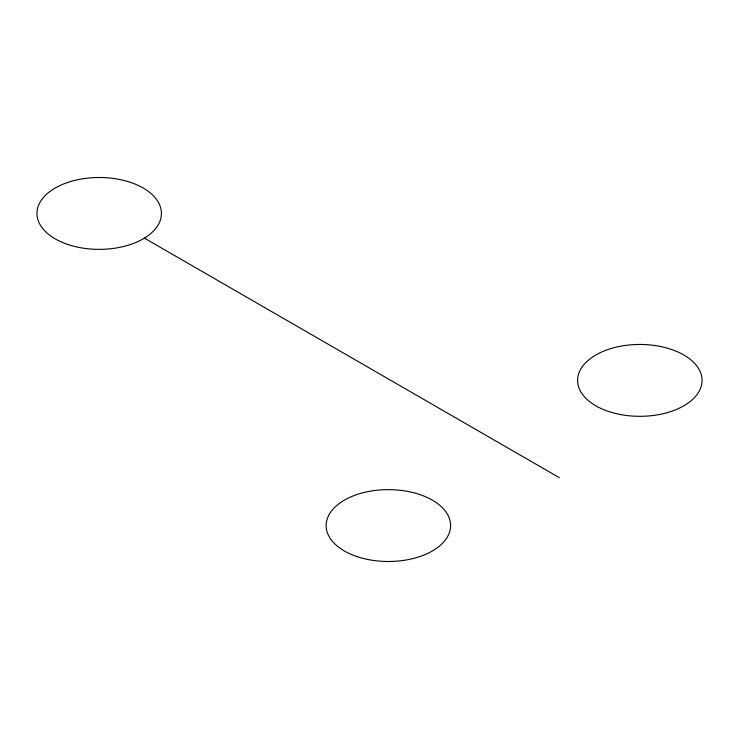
<?xml version="1.0" encoding="UTF-8"?>
<svg xmlns="http://www.w3.org/2000/svg" width="739" height="739" viewBox="0 0 739 739"><rect width="100%" height="100%" fill="white"/><g stroke="black" fill="none" stroke-linecap="round" stroke-linejoin="round"><path stroke-width="1.11" d="M144.401 238.124L559.303 477.662M68.062 244.554A62.233 35.934 0 0 0 161.416 213.432A62.233 35.934 0 0 0 68.062 182.321A62.233 35.934 0 0 0 68.062 244.554M608.705 411.503A62.233 35.934 0 0 0 702.05 380.391A62.233 35.934 0 0 0 608.705 349.27A62.233 35.934 0 0 0 608.705 411.503M357.242 556.679A62.233 35.934 0 0 0 450.596 525.568A62.233 35.934 0 0 0 357.242 494.446A62.233 35.934 0 0 0 357.242 556.679"/></g></svg>
